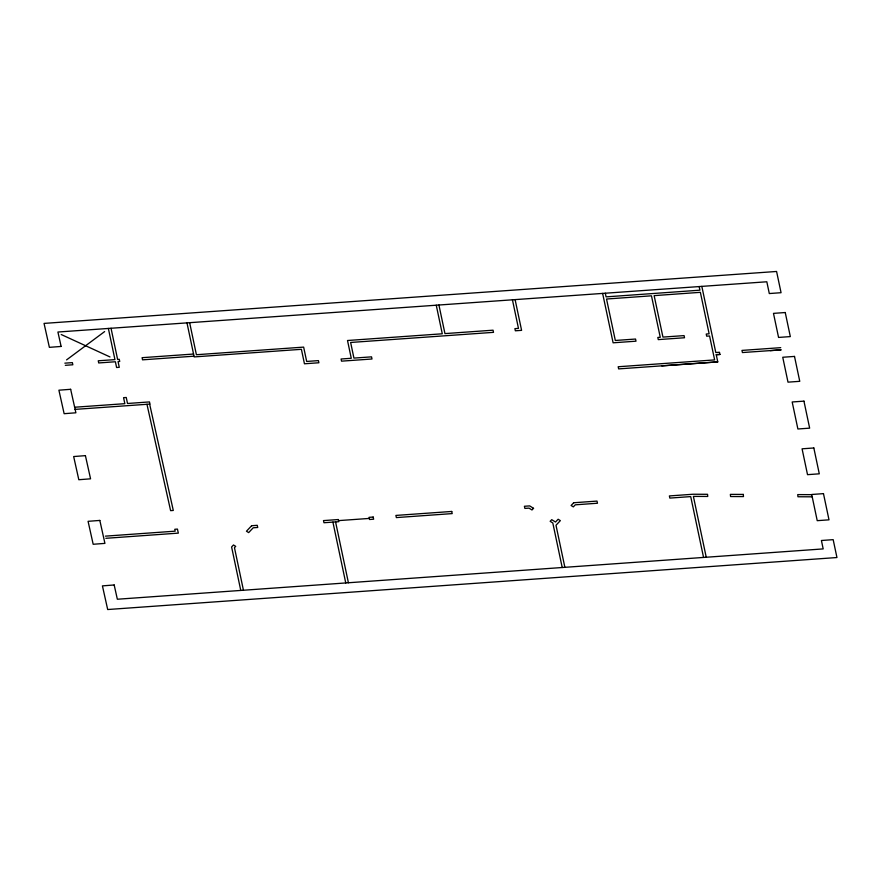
<?xml version="1.0" encoding="UTF-8"?>
<svg xmlns="http://www.w3.org/2000/svg" width="881" height="881" viewBox="0 0 881 881"><rect width="100%" height="100%" fill="white"/><g stroke="black" fill="none" stroke-linecap="round" stroke-linejoin="round"><path stroke-width="1.32" d="M66.571 359.889L104.641 331.575M770.203 350.627L781.183 349.845L742.43 352.554L741.967 350.407L780.72 347.665M661.818 365.879L717.762 361.893L716.242 354.691L719.942 354.448L719.48 352.268L715.79 352.532L701.827 286.38M105.379 536.144L175.187 531.166L174.768 529.283L177.433 529.085L178.336 533.126L105.841 538.302M338.524 520.616L369.304 518.424M64.842 363.159L72.374 362.631L72.837 364.778L65.326 365.318M193.556 354.041L142.094 357.686L142.546 359.833L194.007 356.188M716.242 354.691L719.931 354.426M74.577 407.242L124.838 403.674L123.571 397.672L126.247 397.474L127.514 403.487L149.495 401.923L149.946 404.082L75.039 409.39M717.762 361.882L618.638 368.897L618.187 366.749L714.634 359.911L709.579 335.98L706.683 336.179L706.232 334.031L709.128 333.822L700.373 292.327L654.143 295.631L662.941 337.093L684.074 335.606L684.526 337.753L658.272 339.614L657.821 337.456L660.265 337.291L651.466 295.818L606.535 299.022L615.323 340.473L635.542 339.042L635.994 341.189L613.11 342.808L602.626 293.406M811.742 494.659L797.734 494.604L797.955 496.763L812.194 496.818M61.218 334.516L109.993 356.948M149.638 404.104L173.293 510.451L170.617 510.65L146.962 404.302M605.302 293.219L606.073 296.875L699.921 290.179L699.162 286.567M706.232 557.244L693.391 496.399L707.751 496.455L707.542 494.296L693.05 494.241L669.384 495.926L669.846 498.084L690.715 496.598L703.556 557.431M515.11 299.617L521.596 330.353L515.352 330.793L514.9 328.646L518.469 328.393L512.434 299.804M564.875 567.32L555.999 525.252L560.349 520.638L558.136 519.25L555.515 522.026L551.726 519.669L550.162 521.321L552.805 522.973L562.21 567.507M438.925 305.013L444.949 333.602L493.052 330.188L493.503 332.346L350.638 342.467L353.931 358.093L371.54 356.849L371.991 358.996L341.531 361.155L341.079 359.007L351.266 358.281L347.51 340.507L442.284 333.789L436.249 305.2M335.573 521.915L348.413 582.759M332.908 522.103L345.748 582.947M189.646 322.688L196.408 354.724L303.648 347.114L306.676 361.441L318.426 360.615L318.889 362.763L304.452 363.787L301.401 349.317L194.161 356.915L186.981 322.875M243.442 590.237L234.467 547.674L235.701 546.363L233.487 544.976L231.604 546.969L240.766 590.435M111.039 328.261L117.614 359.426L119.276 359.305L119.728 361.452L118.065 361.573L119.276 367.311L116.6 367.498L115.389 361.761L98.705 362.95L98.254 360.792L114.937 359.613L108.363 328.448M251.647 525.715L246.46 531.221L248.673 532.598L253.21 527.785L257.737 527.466L257.252 525.318L251.647 525.715M533.545 508.315L531.981 509.967L529.029 508.128L524.889 508.414L524.404 506.267L529.668 505.892L533.545 508.315M573.685 502.754L571.108 505.496L573.322 506.883L575.26 504.824L597.472 503.238L596.999 501.091L573.685 502.754M61.13 346.442L49.38 347.345L44.05 323.404L776.579 271.469L781.062 292.701L769.3 293.549L766.822 281.777L57.915 332.027L61.13 346.442M70.656 389.303L58.906 390.195L64.137 413.696L75.887 412.793L70.656 389.303M85.413 455.642L73.663 456.545L78.816 479.727L90.567 478.824L85.413 455.642M99.828 520.429L88.078 521.321L93.177 544.271L104.927 543.379L99.828 520.429M114.178 584.973L102.427 585.876L107.691 609.531L836.95 557.53L833.173 539.657L821.411 540.494L823.184 548.907L117.349 599.234L114.178 584.973M785.246 312.524L773.485 313.372L778.562 337.434L790.323 336.597L785.246 312.524M794.508 356.42L782.746 357.257L787.999 382.156L799.761 381.319L794.508 356.42M803.946 401.141L792.184 401.978L797.889 428.992L809.65 428.155L803.946 401.141M813.835 447.977L802.073 448.814L807.525 474.661L819.286 473.824L813.835 447.977M338.293 519.537L323.492 520.594L323.966 522.741L338.767 521.684L338.293 519.537M373.17 517.048L369.062 517.345L369.535 519.493L373.643 519.206L373.17 517.048M451.733 511.454L395.888 515.429L396.373 517.587L452.206 513.601L451.733 511.454M823.471 493.635L811.709 494.483L817.227 520.671L828.999 519.834L823.471 493.635M743.278 494.417L730.36 494.373L730.58 496.532L743.487 496.576L743.278 494.417"/></g></svg>
